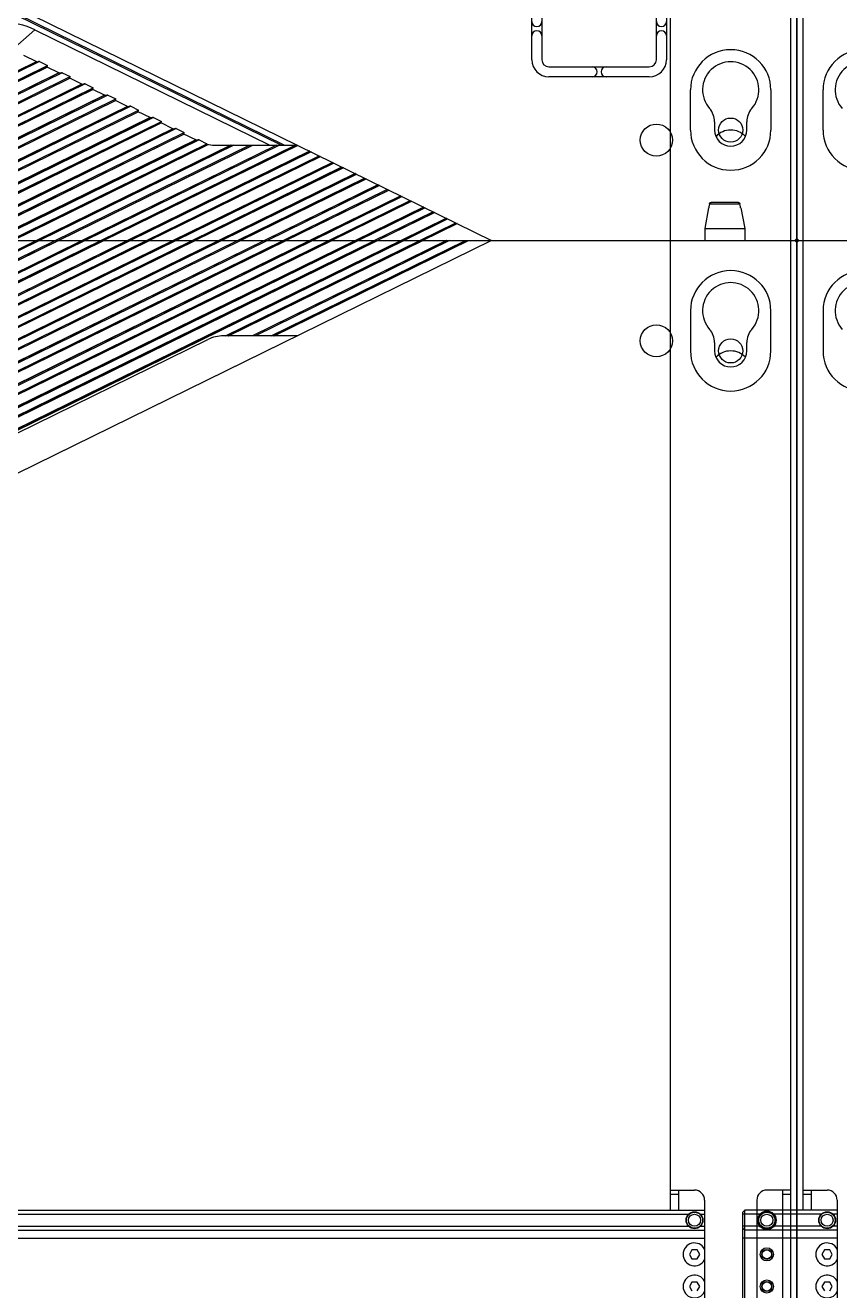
# Model space of a CAD drawing. Header units: millimetres. Extents: x 710 to 26878, y 589 to 5187.
# Drawn here: x 24007.8 to 24210.5, y 3450.6 to 3765.7 of the extents above; entities that cross this region are included whole.
import ezdxf

# ---------------------------------------------------------------- set-up
doc = ezdxf.new("R2010")
doc.units = ezdxf.units.MM
doc.layers.add('02___PRT_ALL_AXES', color=7, linetype='Continuous')

# ---------------------------------------------------------------- blocks, each defined once
blk = doc.blocks.new('6RYFH')
at = {"color": 7, "linetype": 'Continuous'}
for p, q in [((12014.71, 2231.32), (12014.65, 2230.99)), ((12014.77, 2231.65), (12014.71, 2231.32)), ((12014.74, 2231.49), (12014.71, 2231.32)), ((12014.77, 2231.65), (12014.74, 2231.49)), ((12014.83, 2231.98), (12014.77, 2231.65)), ((12014.83, 2231.98), (12022.41, 2231.98)), ((12015.34, 2232.39), (12021.91, 2232.39)), ((12022.47, 2231.65), (12022.41, 2231.98)), ((12022.53, 2231.32), (12022.47, 2231.65)), ((12022.5, 2231.49), (12022.47, 2231.65)), ((12022.53, 2231.32), (12022.5, 2231.49)), ((12022.59, 2230.99), (12022.53, 2231.32)), ((12014.59, 2230.99), (12013.65, 2225.89)), ((12014.65, 2230.99), (12014.59, 2230.99)), ((12022.65, 2230.99), (12022.59, 2230.99)), ((12022.65, 2230.99), (12023.6, 2225.89)), ((12013.65, 2225.89), (12013.65, 2222.89)), ((12013.65, 2225.89), (12023.6, 2225.89)), ((12023.6, 2225.89), (12023.6, 2222.89)), ((11437.12, 2222.89), (11436.62, 2222.39)), ((11436.62, 1885.39), (11436.62, 2222.89)), ((11436.62, 2222.89), (12036.62, 2222.89)), ((11847.33, 2222.89), (11745.51, 2172.89)), ((11847.4, 2222.89), (11745.59, 2172.89)), ((11848.08, 2222.89), (11746.27, 2172.89)), ((11750.2, 2172.89), (11852.02, 2222.89)), ((11750.88, 2172.89), (11852.7, 2222.89)), ((11750.96, 2172.89), (11852.78, 2222.89)), ((11858.67, 2222.89), (11756.86, 2172.89)), ((11858.75, 2222.89), (11756.93, 2172.89)), ((11859.43, 2222.89), (11757.61, 2172.89)), ((11960.62, 2222.89), (11761.33, 2125.02)), ((11761.55, 2172.89), (11863.37, 2222.89)), ((11762.23, 2172.89), (11864.05, 2222.89)), ((11762.3, 2172.89), (11864.12, 2222.89)), ((11870.02, 2222.89), (11768.2, 2172.89)), ((11870.09, 2222.89), (11768.27, 2172.89)), ((11870.77, 2222.89), (11768.95, 2172.89)), ((11772.89, 2172.89), (11874.71, 2222.89)), ((11773.57, 2172.89), (11875.39, 2222.89)), ((11773.64, 2172.89), (11875.46, 2222.89)), ((11881.36, 2222.89), (11779.54, 2172.89)), ((11881.43, 2222.89), (11779.62, 2172.89)), ((11882.11, 2222.89), (11780.3, 2172.89)), ((11784.23, 2172.89), (11886.05, 2222.89)), ((11784.91, 2172.89), (11886.73, 2222.89)), ((11784.99, 2172.89), (11886.81, 2222.89)), ((11892.7, 2222.89), (11790.89, 2172.89)), ((11892.78, 2222.89), (11790.96, 2172.89)), ((11893.46, 2222.89), (11791.64, 2172.89)), ((11795.58, 2172.89), (11897.4, 2222.89)), ((11796.26, 2172.89), (11898.08, 2222.89)), ((11796.33, 2172.89), (11898.15, 2222.89)), ((11904.05, 2222.89), (11802.23, 2172.89)), ((11904.12, 2222.89), (11802.3, 2172.89)), ((11904.8, 2222.89), (11802.98, 2172.89)), ((11806.92, 2172.89), (11908.74, 2222.89)), ((11807.6, 2172.89), (11909.42, 2222.89)), ((11807.67, 2172.89), (11909.49, 2222.89)), ((11915.39, 2222.89), (11813.57, 2172.89)), ((11915.46, 2222.89), (11813.65, 2172.89)), ((11916.14, 2222.89), (11814.32, 2172.89)), ((11818.26, 2172.89), (11920.08, 2222.89)), ((11818.94, 2172.89), (11920.76, 2222.89)), ((11819.02, 2172.89), (11920.83, 2222.89)), ((11926.73, 2222.89), (11824.92, 2172.89)), ((11926.81, 2222.89), (11824.99, 2172.89)), ((11927.49, 2222.89), (11825.67, 2172.89)), ((11829.61, 2172.89), (11931.43, 2222.89)), ((11830.29, 2172.89), (11932.1, 2222.89)), ((11830.36, 2172.89), (11932.18, 2222.89)), ((11938.08, 2222.89), (11836.26, 2172.89)), ((11938.15, 2222.89), (11836.33, 2172.89)), ((11938.83, 2222.89), (11837.01, 2172.89)), ((11894.4, 2199.14), (11942.77, 2222.89)), ((11895.08, 2199.14), (11943.45, 2222.89)), ((11895.16, 2199.14), (11943.52, 2222.89)), ((11949.42, 2222.89), (11901.06, 2199.14)), ((11949.49, 2222.89), (11901.13, 2199.14)), ((11950.17, 2222.89), (11901.81, 2199.14)), ((11905.75, 2199.14), (11954.11, 2222.89)), ((11906.43, 2199.14), (11954.79, 2222.89)), ((11906.5, 2199.14), (11954.86, 2222.89)), ((12036.62, 2222.39), (12036.12, 2222.89)), ((12036.62, 2222.89), (12036.62, 1885.39)), ((11725.33, 2117.37), (11889.96, 2198.22)), ((11912.26, 2199.14), (11893.93, 2199.14)), ((11744.84, 1989.4), (11908.29, 1909.14)), ((11745.24, 1989.6), (11909.08, 1909.14)), ((11746.83, 1990.38), (11960.62, 1885.39)), ((11970.62, 1930.39), (11970.62, 1945.89)), ((11973.12, 1945.89), (11973.12, 1930.39)), ((12001.62, 1930.39), (12001.62, 1945.89)), ((12004.12, 1945.89), (12004.12, 1930.39)), ((11846.96, 1937.86), (11841.26, 1932.86)), ((11846.96, 1937.86), (11905.45, 1909.14)), ((11847.26, 1929.92), (11756.58, 1885.39)), ((11847.3, 1929.9), (11756.66, 1885.39)), ((11848.09, 1929.96), (11757.34, 1885.39)), ((11761.28, 1885.39), (11850.06, 1928.99)), ((11847.42, 1929.84), (11844.15, 1931.45)), ((11848.09, 1929.96), (11850.06, 1928.99)), ((11853.09, 1927.05), (11849.82, 1928.66)), ((11974.87, 1928.64), (11999.87, 1928.64)), ((11761.96, 1885.39), (11849.94, 1928.6)), ((11762.03, 1885.39), (11849.98, 1928.58)), ((11852.93, 1927.13), (11767.93, 1885.39)), ((11852.97, 1927.11), (11768, 1885.39)), ((11853.76, 1927.17), (11768.68, 1885.39)), ((11772.62, 1885.39), (11855.73, 1926.2)), ((11773.3, 1885.39), (11855.62, 1925.81)), ((11773.37, 1885.39), (11855.65, 1925.8)), ((11853.76, 1927.17), (11855.73, 1926.2)), ((11858.76, 1924.27), (11855.49, 1925.88)), ((11999.87, 1926.14), (11974.87, 1926.14)), ((11858.6, 1924.35), (11779.27, 1885.39)), ((11858.64, 1924.33), (11779.34, 1885.39)), ((11859.43, 1924.39), (11780.02, 1885.39)), ((11783.96, 1885.39), (11861.4, 1923.42)), ((11784.64, 1885.39), (11861.29, 1923.03)), ((11784.72, 1885.39), (11861.32, 1923.01)), ((11859.43, 1924.39), (11861.4, 1923.42)), ((11864.44, 1921.48), (11861.16, 1923.09)), ((11864.27, 1921.56), (11790.61, 1885.39)), ((11864.31, 1921.54), (11790.69, 1885.39)), ((11865.1, 1921.6), (11791.37, 1885.39)), ((11795.31, 1885.39), (11867.07, 1920.63)), ((11795.99, 1885.39), (11866.96, 1920.24)), ((11796.06, 1885.39), (11867, 1920.23)), ((11865.1, 1921.6), (11867.07, 1920.63)), ((11870.11, 1918.7), (11866.83, 1920.3)), ((11869.95, 1918.78), (11801.96, 1885.39)), ((11869.98, 1918.76), (11802.03, 1885.39)), ((11870.78, 1918.81), (11802.71, 1885.39)), ((11806.65, 1885.39), (11872.75, 1917.85)), ((11807.33, 1885.39), (11872.63, 1917.46)), ((11807.4, 1885.39), (11872.67, 1917.44)), ((11876.45, 1916.03), (11814.05, 1885.39)), ((11870.78, 1918.81), (11872.75, 1917.85)), ((11875.78, 1915.91), (11872.51, 1917.52)), ((11876.45, 1916.03), (11878.42, 1915.06)), ((11875.62, 1915.99), (11813.3, 1885.39)), ((11875.65, 1915.97), (11813.37, 1885.39)), ((11817.99, 1885.39), (11878.42, 1915.06)), ((11818.67, 1885.39), (11878.3, 1914.67)), ((11818.75, 1885.39), (11878.34, 1914.65)), ((11881.29, 1913.21), (11824.64, 1885.39)), ((11881.33, 1913.19), (11824.72, 1885.39)), ((11882.12, 1913.24), (11825.4, 1885.39)), ((11881.45, 1913.13), (11878.18, 1914.73)), ((11882.12, 1913.24), (11884.09, 1912.28)), ((11829.34, 1885.39), (11884.09, 1912.28)), ((11830.02, 1885.39), (11883.97, 1911.89)), ((11830.09, 1885.39), (11884.01, 1911.87)), ((11886.96, 1910.42), (11835.99, 1885.39)), ((11887, 1910.4), (11836.06, 1885.39)), ((11887.79, 1910.46), (11836.74, 1885.39)), ((11887.12, 1910.34), (11883.85, 1911.95)), ((11887.79, 1910.46), (11889.76, 1909.49)), ((11840.68, 1885.39), (11889.76, 1909.49)), ((11841.36, 1885.39), (11890.03, 1909.29)), ((11841.43, 1885.39), (11890.08, 1909.28)), ((11895.69, 1909.14), (11847.33, 1885.39)), ((11895.77, 1909.14), (11847.4, 1885.39)), ((11896.45, 1909.14), (11848.08, 1885.39)), ((11852.02, 1885.39), (11900.39, 1909.14)), ((11852.7, 1885.39), (11901.07, 1909.14)), ((11852.77, 1885.39), (11901.14, 1909.14)), ((11907.04, 1909.14), (11858.67, 1885.39)), ((11907.11, 1909.14), (11858.75, 1885.39)), ((11907.79, 1909.14), (11859.43, 1885.39)), ((11863.37, 1885.39), (11911.73, 1909.14)), ((11864.04, 1885.39), (11912.33, 1909.1)), ((11912.37, 1909.08), (11864.12, 1885.39)), ((11915.32, 1907.64), (11870.02, 1885.39)), ((11915.36, 1907.62), (11870.09, 1885.39)), ((11915.69, 1907.45), (11870.77, 1885.39)), ((11891.66, 1909.14), (11912.26, 1909.14)), ((11874.71, 1885.39), (11917.66, 1906.48)), ((11875.39, 1885.39), (11918, 1906.32)), ((11918.04, 1906.3), (11875.46, 1885.39)), ((11920.99, 1904.85), (11881.36, 1885.39)), ((11921.03, 1904.83), (11881.43, 1885.39)), ((11921.37, 1904.67), (11882.11, 1885.39)), ((11886.05, 1885.39), (11923.34, 1903.7)), ((11886.73, 1885.39), (11923.68, 1903.53)), ((11923.71, 1903.51), (11886.8, 1885.39)), ((11926.66, 1902.07), (11892.7, 1885.39)), ((11926.7, 1902.05), (11892.78, 1885.39)), ((11927.04, 1901.88), (11893.46, 1885.39)), ((11897.4, 1885.39), (11929.01, 1900.91)), ((11898.07, 1885.39), (11929.35, 1900.75)), ((11929.38, 1900.73), (11898.15, 1885.39)), ((11932.33, 1899.28), (11904.05, 1885.39)), ((11932.37, 1899.26), (11904.12, 1885.39)), ((11932.71, 1899.1), (11904.8, 1885.39)), ((11908.74, 1885.39), (11934.68, 1898.13)), ((11909.42, 1885.39), (11935.02, 1897.96)), ((11935.06, 1897.94), (11909.49, 1885.39)), ((11938, 1896.5), (11915.39, 1885.39)), ((11938.04, 1896.48), (11915.46, 1885.39)), ((11938.38, 1896.31), (11916.14, 1885.39)), ((11920.08, 1885.39), (11940.35, 1895.34)), ((11920.76, 1885.39), (11940.69, 1895.18)), ((11940.73, 1895.16), (11920.83, 1885.39)), ((11943.68, 1893.71), (11926.73, 1885.39)), ((11943.71, 1893.69), (11926.81, 1885.39)), ((11944.05, 1893.53), (11927.49, 1885.39)), ((11931.42, 1885.39), (11946.02, 1892.56)), ((11932.1, 1885.39), (11946.36, 1892.39)), ((11946.4, 1892.37), (11932.18, 1885.39)), ((11949.35, 1890.93), (11938.08, 1885.39)), ((11949.38, 1890.91), (11938.15, 1885.39)), ((11949.72, 1890.74), (11938.83, 1885.39)), ((11942.77, 1885.39), (11951.69, 1889.77)), ((11943.45, 1885.39), (11952.03, 1889.61)), ((11952.07, 1889.59), (11943.52, 1885.39)), ((11436.62, 1885.89), (11437.12, 1885.39)), ((11436.62, 1885.39), (12036.62, 1885.39)), ((12036.12, 1885.39), (12036.62, 1885.89))]:
    blk.add_line(p, q, dxfattribs=at)
for centre, radius in [((12001.62, 2197.89), 4), ((12020.12, 2195.39), 3), ((12001.62, 1910.39), 4), ((12020.12, 1912.89), 3)]:
    blk.add_circle(centre, radius, dxfattribs=at)
for centre, radius, start, end in [((12021.91, 2231.87), 0.522, 77.0352, 89.9936), ((11893.93, 2190.14), 9, 90, 116.1543), ((11971.87, 1939.89), 1.25, 180, 0), ((12002.87, 1939.89), 1.25, 180, 0), ((11971.87, 1936.39), 1.25, 0, 180), ((12002.87, 1936.39), 1.25, 0, 180), ((11974.87, 1930.39), 4.25, 180, 270), ((11974.87, 1930.39), 1.75, 180, 270), ((11985.62, 1927.39), 1.25, 270, 90), ((11989.12, 1927.39), 1.25, 90, 270), ((11999.87, 1930.39), 4.25, 270, 0), ((11999.87, 1930.39), 1.75, 270, 0), ((11891.66, 1918.14), 9, 257.6267, 270)]:
    blk.add_arc(centre, radius, start, end, dxfattribs=at)
for centre, major_axis, ratio, start_param, end_param in [((11504.61, 1631.62), (345.95, 303.53), 0.152098, 0.063173, 0.171647), ((11846.05, 1928.95), (2.07, 0.98), 0.130507, 0.103317, 0.78299), ((11848.02, 1927.99), (2.07, 0.98), 0.130507, -0.576357, 0.103317), ((11851.72, 1926.17), (2.07, 0.98), 0.130507, 0.103317, 0.78299), ((11853.69, 1925.2), (2.07, 0.98), 0.130507, -0.576357, 0.103317), ((11857.39, 1923.38), (2.07, 0.98), 0.130507, 0.103317, 0.78299), ((11859.36, 1922.42), (2.07, 0.98), 0.130507, -0.576357, 0.103317), ((11863.06, 1920.6), (2.07, 0.98), 0.130507, 0.103317, 0.78299), ((11865.03, 1919.63), (2.07, 0.98), 0.130507, -0.576357, 0.103317), ((11868.73, 1917.81), (2.07, 0.98), 0.130507, 0.103317, 0.78299), ((11870.7, 1916.84), (2.07, 0.98), 0.130507, -0.576357, 0.103317), ((11874.41, 1915.03), (2.07, 0.98), 0.130507, 0.103317, 0.78299), ((11876.37, 1914.06), (2.07, 0.98), 0.130507, -0.576357, 0.103317), ((11880.08, 1912.24), (2.07, 0.98), 0.130507, 0.103317, 0.78299), ((11882.05, 1911.27), (2.07, 0.98), 0.130507, -0.576357, 0.103317), ((11885.75, 1909.46), (2.07, 0.98), 0.130507, 0.103317, 0.78299), ((11887.72, 1908.49), (2.07, 0.98), 0.130507, -0.29501, 0.103317)]:
    blk.add_ellipse(centre, major_axis=major_axis, ratio=ratio, start_param=start_param, end_param=end_param, dxfattribs=at)
for points, knots in [([(12014.83, 2231.98), (12014.84, 2231.99), (12014.84, 2232.03), (12014.86, 2232.06), (12014.87, 2232.09)], [0, 0, 0, 0, 0.249866, 1, 1, 1, 1]), ([(12014.87, 2232.09), (12014.88, 2232.11), (12014.89, 2232.14), (12014.92, 2232.17), (12014.93, 2232.19)], [0, 0, 0, 0, 0.500081, 1, 1, 1, 1]), ([(12014.93, 2232.19), (12014.94, 2232.2), (12014.96, 2232.23), (12014.99, 2232.26), (12015.01, 2232.27)], [0, 0, 0, 0, 0.499978, 1, 1, 1, 1]), ([(12015.01, 2232.27), (12015.02, 2232.29), (12015.05, 2232.31), (12015.09, 2232.33), (12015.11, 2232.34)], [0, 0, 0, 0, 0.500013, 1, 1, 1, 1]), ([(12015.11, 2232.34), (12015.12, 2232.35), (12015.16, 2232.36), (12015.2, 2232.37), (12015.22, 2232.38)], [0, 0, 0, 0, 0.499911, 1, 1, 1, 1]), ([(12015.22, 2232.38), (12015.23, 2232.38), (12015.27, 2232.39), (12015.31, 2232.39), (12015.34, 2232.39)], [0, 0, 0, 0, 0.250382, 1, 1, 1, 1]), ([(12022.02, 2232.38), (12022.04, 2232.37), (12022.08, 2232.36), (12022.12, 2232.35), (12022.13, 2232.34)], [0, 0, 0, 0, 0.500089, 1, 1, 1, 1]), ([(12022.13, 2232.34), (12022.15, 2232.33), (12022.19, 2232.31), (12022.22, 2232.29), (12022.23, 2232.27)], [0, 0, 0, 0, 0.499987, 1, 1, 1, 1]), ([(12022.23, 2232.27), (12022.25, 2232.26), (12022.28, 2232.23), (12022.3, 2232.2), (12022.31, 2232.19)], [0, 0, 0, 0, 0.500022, 1, 1, 1, 1]), ([(12022.31, 2232.19), (12022.33, 2232.17), (12022.35, 2232.14), (12022.37, 2232.11), (12022.37, 2232.09)], [0, 0, 0, 0, 0.499919, 1, 1, 1, 1]), ([(12022.37, 2232.09), (12022.38, 2232.08), (12022.39, 2232.05), (12022.4, 2232.01), (12022.41, 2231.98)], [0, 0, 0, 0, 0.250397, 1, 1, 1, 1])]:
    blk.add_open_spline(points, degree=3, knots=knots, dxfattribs=at)
blk = doc.blocks.new('*U89')
blk.add_blockref('6RYFH', (-11736.62, -2058.89))
blk = doc.blocks.new('*U91')
at = {"color": 0, "linetype": 'ByBlock', "lineweight": -2, "transparency": 16777216}
for p in [(2400, 1687.5), (3000, 1687.5), (2400, 1350), (3000, 1350)]:
    blk.add_blockref('*U89', p, dxfattribs=at)
blk = doc.blocks.new('YFHV')
at = {"color": 114, "linetype": 'Continuous', "true_color": 0x139b48}
for p, q in [((11691.2, 5876.59), (11691.2, 6549.09)), ((11094.2, 5971.59), (11094.2, 6459.09)), ((11661.2, 5971.59), (11661.2, 6459.09)), ((11099.2, 6240.59), (11099.2, 6250.59)), ((11666.2, 6240.59), (11666.2, 6250.59)), ((11686.2, 6250.59), (11686.2, 6240.59)), ((11672.2, 6242.65), (11672.2, 6240.59)), ((11680.2, 6240.59), (11680.2, 6242.65)), ((11099.2, 6195.59), (11099.2, 6185.59)), ((11666.2, 6195.59), (11666.2, 6185.59)), ((11686.2, 6185.59), (11686.2, 6195.59)), ((11672.2, 6187.65), (11672.2, 6185.59)), ((11680.2, 6185.59), (11680.2, 6187.65)), ((11094.2, 5976.59), (11100.2, 5976.59)), ((11094.2, 5975.59), (11096.2, 5975.59)), ((11096.2, 5976.59), (11096.2, 5971.59)), ((11661.2, 5976.59), (11667.2, 5976.59)), ((11661.2, 5975.59), (11663.2, 5975.59)), ((11663.2, 5976.59), (11663.2, 5971.59)), ((11691.2, 5976.59), (11685.2, 5976.59)), ((11689.2, 5936.59), (11689.2, 5976.59)), ((11689.2, 5975.59), (11691.2, 5975.59)), ((11102.7, 5974.09), (11102.7, 5939.09)), ((11669.7, 5974.09), (11669.7, 5939.09)), ((11682.7, 5974.09), (11682.7, 5939.09)), ((11079.2, 5971.09), (11079.7, 5971.59)), ((11079.2, 5942.09), (11079.2, 5971.09)), ((11083.73, 5970.59), (11079.2, 5970.59)), ((11079.7, 5941.59), (11079.7, 5971.59)), ((11102.7, 5971.59), (11079.7, 5971.59)), ((11102.7, 5970.59), (11101.67, 5970.59)), ((11115.7, 5971.59), (11669.7, 5971.59)), ((11668.67, 5970.59), (11669.7, 5970.59)), ((11083.73, 5967.59), (11079.2, 5967.59)), ((11079.2, 5967.09), (11079.7, 5966.59)), ((11102.7, 5966.59), (11079.7, 5966.59)), ((11102.7, 5967.59), (11101.67, 5967.59)), ((11115.7, 5966.59), (11669.7, 5966.59)), ((11668.67, 5967.59), (11669.7, 5967.59)), ((11102.7, 5964.59), (11079.2, 5964.59)), ((11115.7, 5964.59), (11669.7, 5964.59)), ((11099.56, 5961.7), (11098.91, 5960.59)), ((11098.91, 5960.59), (11099.56, 5959.47)), ((11100.85, 5961.7), (11099.56, 5961.7)), ((11099.56, 5959.47), (11100.85, 5959.47)), ((11101.49, 5960.59), (11100.85, 5961.7)), ((11100.85, 5959.47), (11101.49, 5960.59)), ((11666.56, 5961.7), (11665.91, 5960.59)), ((11665.91, 5960.59), (11666.56, 5959.47)), ((11667.85, 5961.7), (11666.56, 5961.7)), ((11666.56, 5959.47), (11667.85, 5959.47)), ((11668.49, 5960.59), (11667.85, 5961.7)), ((11667.85, 5959.47), (11668.49, 5960.59)), ((11099.56, 5953.7), (11098.91, 5952.59)), ((11100.85, 5953.7), (11099.56, 5953.7)), ((11101.49, 5952.59), (11100.85, 5953.7)), ((11666.56, 5953.7), (11665.91, 5952.59)), ((11667.85, 5953.7), (11666.56, 5953.7)), ((11668.49, 5952.59), (11667.85, 5953.7)), ((11098.91, 5952.59), (11099.56, 5951.47)), ((11100.85, 5951.47), (11101.49, 5952.59)), ((11665.91, 5952.59), (11666.56, 5951.47)), ((11667.85, 5951.47), (11668.49, 5952.59))]:
    blk.add_line(p, q, dxfattribs=at)
for centre, radius in [((11100.2, 5969.09), 2), ((11100.2, 5969.09), 1.5), ((11667.2, 5969.09), 2), ((11667.2, 5969.09), 1.5), ((11685.2, 5969.09), 2.3), ((11685.2, 5969.09), 2), ((11685.2, 5969.09), 1.5), ((11085.2, 5960.59), 1.65), ((11085.2, 5960.59), 1.15), ((11085.2, 5952.59), 1.65), ((11085.2, 5952.59), 1.15)]:
    blk.add_circle(centre, radius, dxfattribs=at)
for centre, radius, start, end in [((11109.2, 6250.59), 10, 0, 180), ((11676.2, 6250.59), 10, 0, 180), ((11109.2, 6250.59), 7, 318.5904, 221.4096), ((11676.2, 6250.59), 7, 318.5904, 221.4096), ((11667.2, 6242.65), 5, 0, 41.4096), ((11685.2, 6242.65), 5, 138.5904, 180), ((11109.2, 6240.59), 10, 180, 0), ((11676.2, 6240.59), 10, 180, 0), ((11676.2, 6240.59), 4, 180, 0), ((11676.2, 6235.59), 5, 43.1308, 136.8692), ((11109.2, 6195.59), 10, 0, 180), ((11676.2, 6195.59), 10, 0, 180), ((11109.2, 6195.59), 7, 318.5904, 221.4096), ((11676.2, 6195.59), 7, 318.5904, 221.4096), ((11667.2, 6187.65), 5, 0, 41.4096), ((11685.2, 6187.65), 5, 138.5904, 180), ((11109.2, 6185.59), 10, 180, 0), ((11676.2, 6185.59), 10, 180, 0), ((11676.2, 6185.59), 4, 180, 0), ((11676.2, 6180.59), 5, 43.1308, 136.8692), ((11100.2, 5974.09), 2.5, 0, 90), ((11667.2, 5974.09), 2.5, 0, 90), ((11685.2, 5974.09), 2.5, 90, 180)]:
    blk.add_arc(centre, radius, start, end, dxfattribs=at)
at = {"layer": '02___PRT_ALL_AXES', "color": 114, "linetype": 'Continuous', "true_color": 0x139b48}
for p, q in [((11098.73, 5970.59), (11086.67, 5970.59)), ((11119.67, 5970.59), (11665.73, 5970.59)), ((11098.73, 5967.59), (11086.67, 5967.59)), ((11119.67, 5967.59), (11665.73, 5967.59))]:
    blk.add_line(p, q, dxfattribs=at)
for centre, radius in [((11085.2, 5969.09), 2.1), ((11100.2, 5969.09), 2.1), ((11667.2, 5969.09), 2.1), ((11685.2, 5960.59), 1.25), ((11685.2, 5952.59), 1.25)]:
    blk.add_circle(centre, radius, dxfattribs=at)
for centre in [(11100.2, 5960.59), (11667.2, 5960.59), (11100.2, 5952.59), (11667.2, 5952.59)]:
    blk.add_arc(centre, 2.84, 28.0842, 331.9158, dxfattribs=at)
blk = doc.blocks.new('*U178')
blk.add_blockref('YFHV', (-11385.2, -6212.84))
blk = doc.blocks.new('*U179')
at = {"color": 0, "linetype": 'ByBlock', "lineweight": -2, "transparency": 16777216}
for p in [(2400, 0), (3000, 0)]:
    blk.add_blockref('*U178', p, dxfattribs=at)

msp = doc.modelspace()

# ---------------------------------------------------------------- block references
for name, p in [('*U91', (21499.906, 2198.1302)), ('*U179', (21492.406, 3711.8802))]:
    msp.add_blockref(name, p)

doc.saveas('drawing.dxf')
